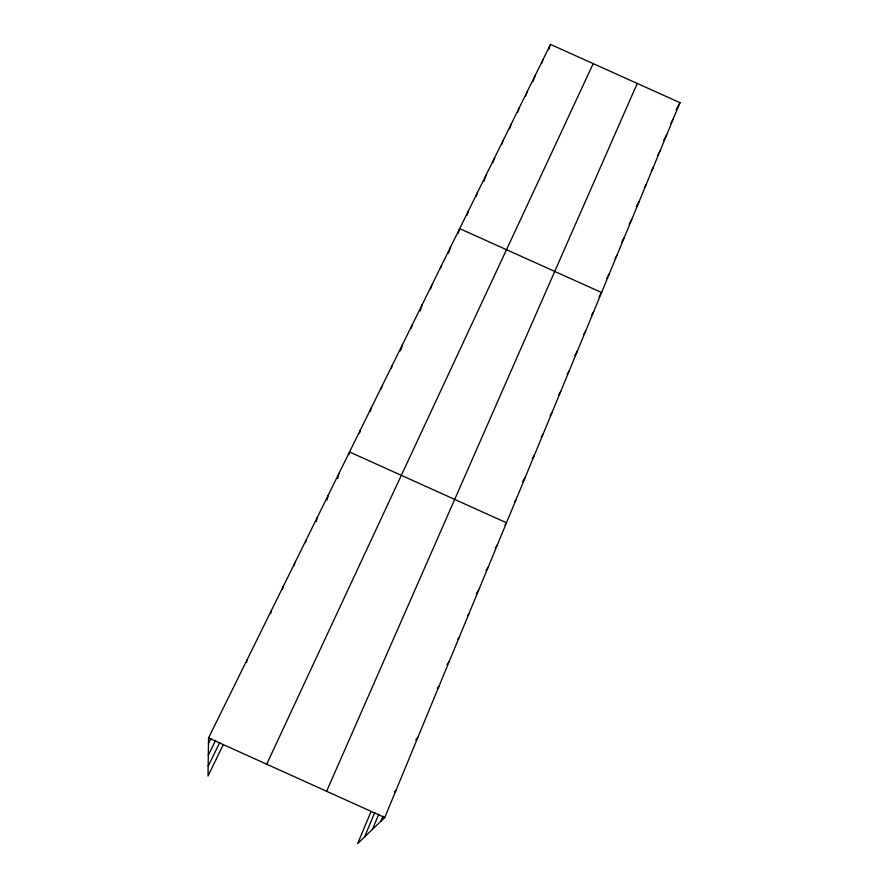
<?xml version="1.0" encoding="UTF-8"?>
<svg xmlns="http://www.w3.org/2000/svg" width="888" height="888" viewBox="0 0 888 888"><rect width="100%" height="100%" fill="white"/><g stroke="black" fill="none" stroke-linecap="round" stroke-linejoin="round"><path stroke-width="1.33" d="M371.006 811.665L357.631 843.6L384.77 817.548L679.975 102.664L550.505 44.4L208.547 737.939L208.025 776.001L223.154 744.877M246.653 662.381L246.953 660.05M270.851 613.275L271.306 610.655M282.673 589.044L283.128 586.679M294.206 565.634L294.727 563.159M305.528 542.668L306.105 540.082M316.306 521.478L317.271 517.438M327.006 500.111L328.227 495.215M337.673 478.466L338.983 473.404M348.84 454.601L349.539 451.981L506.493 522.777L505.028 525.052M359.518 433.333L360.506 429.737M370.218 411.61L371.273 407.903M381.096 389.022L381.84 386.48M391.419 368.065L392.196 365.468M400.544 350.816L402.375 344.833M411.222 328.249L412.365 324.575M420.191 310.933L422.166 304.684M430.569 288.977L431.801 285.148M440.415 268.565L441.258 265.967M448.573 253.113L450.549 247.119M458.053 233.477L459.684 228.605L601.576 292.529L599.045 296.992M466.977 215.351L468.231 211.644M476.179 196.281L477.466 192.53M483.949 181.296L486.136 174.947M492.862 162.815L494.66 157.664M501.665 144.578L503.041 140.67M509.568 128.793L511.277 123.954M517.637 112.41L519.38 107.526M525.585 96.293L527.35 91.353M532.944 81.674L535.198 75.447M541.536 63.57L542.912 59.796M548.651 49.473L550.505 44.4M380.863 821.311L382.972 816.216M372.449 829.381L378.821 814.041M364.579 836.929L374.791 812.487M326.606 791.275L637.24 83.439M266.689 764.213L593.217 63.625M208.158 766.255L219.769 742.457M208.314 755.222L215.618 740.315M208.469 743.434L210.911 738.483M676.157 109.801L679.975 102.664M670.895 123.243L673.426 118.537M663.625 140.493L666.766 134.665M657.497 155.666L659.995 151.06M651.248 171.14L653.113 167.721M644.266 188.034L646.12 184.671M636.341 206.726L639.005 201.887M629.137 224.176L631.768 219.403M621.8 241.913L624.419 237.218M614.995 258.808L616.938 255.333M606.759 278.31L609.323 273.77M591.819 314.896L593.695 311.61M583.627 334.576L585.669 331.035M574.814 355.433L577.511 350.816M567.199 374.336L569.197 370.951M558.763 394.749L560.728 391.442M550.172 415.54L552.103 412.321M541.214 437.063L543.323 433.588M532.301 458.63L534.376 455.267M522.544 481.685L525.263 477.344M514.64 501.942L515.972 499.844M495.238 548.129L497.38 544.855M486.002 570.473L488.1 567.332M476.301 593.661L478.643 590.243M467.477 615.75L468.997 613.586M457.697 639.427L459.174 637.373M447.019 664.513L449.161 661.615M437.34 688.444L438.961 686.346M415.684 739.926L417.937 737.262M394.405 791.963L396.048 790.242M208.547 737.939L384.77 817.548"/></g></svg>
